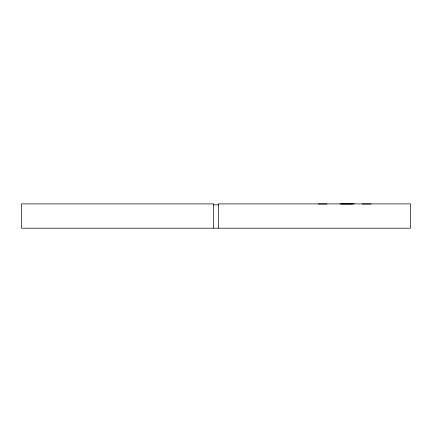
<?xml version="1.0" encoding="UTF-8"?>
<svg xmlns="http://www.w3.org/2000/svg" width="432" height="432" viewBox="0 0 432 432"><rect width="100%" height="100%" fill="white"/><g stroke="black" fill="none" stroke-linecap="round" stroke-linejoin="round"><path stroke-width="0.65" d="M341.167 203.812L354.332 203.812M318.222 204.007L326.986 204.007M339.903 204.007L352.636 204.007M362.124 204.007L371.115 204.007M213.57 204.86L218.43 204.86M218.43 228.188L218.43 203.888L410.4 203.888L410.4 228.188L21.6 228.188L21.6 203.888L213.57 203.888L213.57 228.188"/></g></svg>
